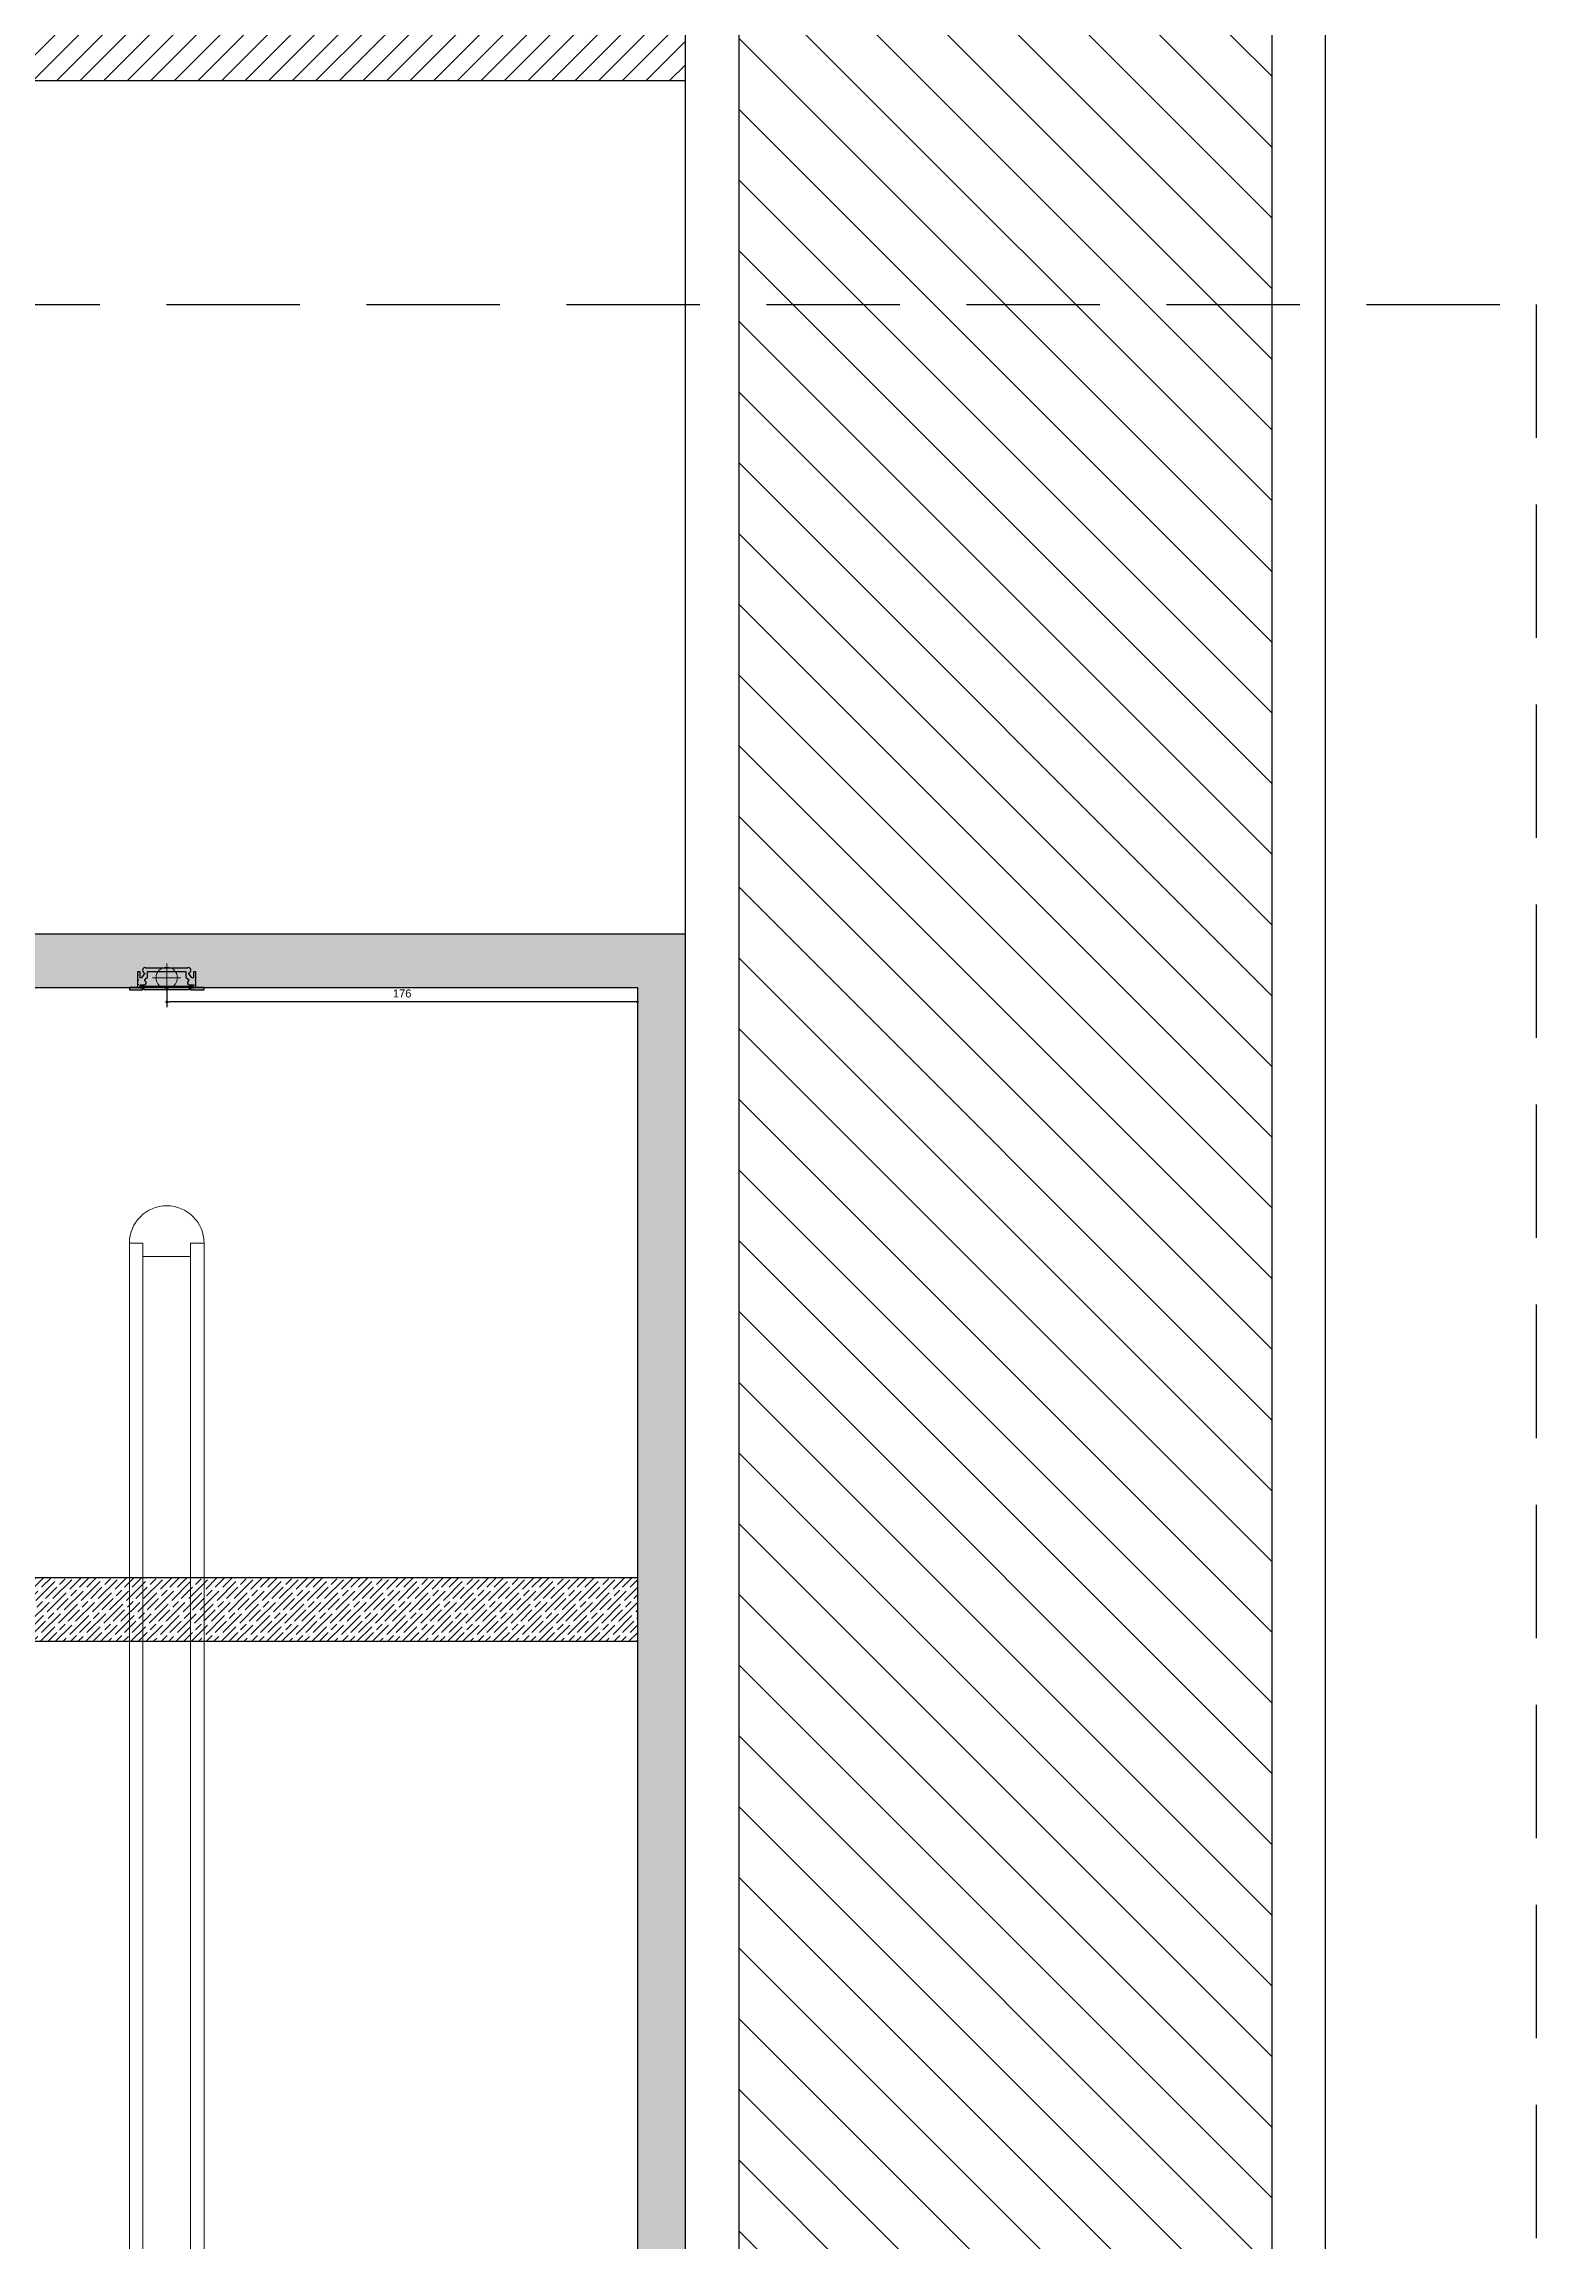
# Model space of a CAD drawing. Header units: inches. Extents: x 274057 to 444617, y 485849 to 635630.
# Drawn here: x 373486 to 374045, y 518690 to 519513 of the extents above; entities that cross this region are included whole.
import ezdxf

# ---------------------------------------------------------------- set-up
doc = ezdxf.new("R2010")
doc.units = ezdxf.units.IN
doc.header["$MEASUREMENT"] = 0
doc.linetypes.add('HIDDEN', pattern=[0.375, 0.25, -0.125])
for name, color, linetype in [('Calliper_wall hatch_CHB', 8, 'Continuous'), ('CQ Grg Gypsum', 41, 'Continuous'), ('CQ Plaster', 1, 'Continuous'), ('CQ section wall', 3, 'Continuous'), ('CQ spot detail elevation', 1, 'Continuous'), ('CQ SPOT DETAILS', 40, 'Continuous'), ('CQ wall section', 5, 'Continuous'), ('CQ Wood Section', 60, 'Continuous'), ('LIGHT', 4, 'Continuous')]:
    doc.layers.add(name, color=color, linetype=linetype)
doc.layers.add('CQ Gypsum Hatch', color=8, linetype='Continuous', lineweight=20)
doc.layers.add('CQ wooh hatch', color=8, linetype='HIDDEN', lineweight=18)
doc.styles.get("Standard").update_dxf_attribs({"font": 'arial.ttf'})
doc.dimstyles.new('CQ 2', dxfattribs={"dimscale": 0.02, "dimtxt": 150, "dimasz": 50, "dimexe": 100, "dimexo": 0, "dimgap": 80, "dimtad": 1, "dimdec": 0, "dimzin": 0, "dimdsep": 46, "dimtxsty": 'Standard', "dimblk": 'DOT', "dimcen": 100, "dimclrd": 1, "dimclre": 1, "dimclrt": 3, "dimadec": 0, "dimazin": 0, "dimtfac": 1, "dimtdec": 0, "dimtofl": 0, "dimtmove": 0, "dimatfit": 3, "dimfxl": 1, "dimtolj": 1, "dimtzin": 0, "dimlwd": -1, "dimarcsym": 0})
pattern_1 = [(135, (283.2268585989368, -8.265487849712372e-09), (4.242640687119286, 4.242640687119285), [10, -2]), (135, (286.0552857236835, -8.265488293801582e-09), (4.242640687119286, 4.242640687119285), [6, -1.5, 3, -1.5]), (135, (289.590819629615, -0.7071067894520366), (4.242640687119286, 4.242640687119285), [10, -2])]

# ---------------------------------------------------------------- blocks, each defined once
blk = doc.blocks.new('ff15 section c and d')
at = {"layer": 'Calliper_wall hatch_CHB'}
h = blk.add_hatch(dxfattribs=at)
h.set_pattern_fill('ANSI31,_O', color=8, scale=150)
h.set_pattern_definition([(45, (0, 0), (-13.25825214724776, 13.25825214724777), [])])
h.paths.add_polyline_path([(351925.355978742, 516299.2839683143), (351725.3559787967, 516299.2839683144), (351725.3559787967, 519999.2839683145), (351925.355978742, 519999.2839683145)])
h.paths.add_polyline_path([(358625.3565423972, 516299.283968315), (358425.3556870422, 516299.283968315), (358425.3556870422, 519999.2839683152), (358625.3565423972, 519999.2839683152)])
at = {"layer": 'CQ Plaster', "color": 1, "ltscale": 0.03}
for p, q in [((351705.3559787249, 516399.2839683135, 1.857095091338282e-07), (351705.3559787257, 519999.2839683145, -1.159742628575337e-07)), ((351945.355978813, 516399.2839683135, 1.857095091338282e-07), (351945.3559788128, 519999.2839683143, -1.159742628575337e-07))]:
    blk.add_line(p, q, dxfattribs=at)
at = {"layer": 'CQ section wall', "elevation": -1.201643152462454e-07}
blk.add_lwpolyline([(351925.355978742, 516299.2839683143), (351725.3559787967, 516299.2839683144), (351725.3559787967, 519999.2839683145), (351925.355978742, 519999.2839683145)], close=True, dxfattribs=at)
blk = doc.blocks.new('ff15 section ceiling c and f')
at = {"layer": 'CQ Gypsum Hatch'}
h = blk.add_hatch(dxfattribs=at)
h.set_pattern_fill('ANSI31', color=256, scale=50, angle=90, style=0)
h.set_pattern_definition([(135, (0, 0), (-4.419417382415922, -4.419417382415921), [])])
edge = h.paths.add_edge_path()
edge.add_line((393999.6838744154, 531700.9131768206), (393337.7222508297, 531700.9132141671))
edge.add_line((393337.7222508297, 531700.9132141671), (393337.7222480112, 531720.913214167))
edge.add_line((393337.7222480112, 531720.913214167), (393986.1645909117, 531720.9131768205))
edge.add_line((393986.1645909117, 531720.9131768205), (394111.8037316749, 531875.7791729311))
edge.add_line((394111.8037316749, 531875.7791729311), (394137.722249785, 531875.7791729311))
edge.add_line((394137.722249785, 531875.7791729311), (394137.722249785, 531867.0799875857))
edge.add_line((394137.722249785, 531867.0799875857), (394131.8226496583, 531867.0799875855))
edge.add_arc((394131.8226496581, 531864.3494917736), 2.730495811905712, 89.99999999633577, 180.2479022260999)
edge.add_line((394129.0921794042, 531864.3376777468), (394129.0921794042, 531821.8072936138))
edge.add_line((394129.0921794042, 531821.8072936138), (394090.3470109589, 531821.8072936139))
edge.add_arc((394048.4109384157, 531820.0844115071), 41.97144866576382, -55.60818695328862, 2.352590150079095, ccw=False)
edge.add_line((394072.1184733269, 531785.4498147643), (394072.118473327, 531776.8095805743))
edge.add_line((394072.118473327, 531776.8095805743), (394060.1055194452, 531776.8095805743))
edge.add_line((394060.1055194452, 531776.8095805743), (394060.1055194453, 531740.5795928838))
edge.add_line((394060.1055194453, 531740.5795928838), (394038.2115717785, 531740.5795928839))
edge.add_line((394038.2115717785, 531740.5795928839), (394038.2115717785, 531733.8983895143))
edge.add_arc((394036.9839854745, 531715.19466643), 18.74396503805307, 86.24487708786091, 157.932666696458)
edge.add_arc((394000.2448366768, 531727.6860327331), 20.12030587967556, 268.4023634817237, 344.2858873606012, ccw=False)
edge.add_line((393999.6838744154, 531707.5735483009), (393999.6838744154, 531700.9131768206))
edge.add_line((393999.6838744154, 531700.9131768206), (393990.8790836777, 531700.9131768204))
at = {"layer": 'CQ Grg Gypsum', "elevation": -0.001452036967413066}
blk.add_lwpolyline([(393999.6838744154, 531700.9131768206), (393337.7222508297, 531700.9132141671), (393337.7222480112, 531720.913214167), (393986.1645909117, 531720.9131768205), (394111.8037316749, 531875.7791729311), (394137.722249785, 531875.7791729311), (394137.722249785, 531867.0799875857), (394131.8226496583, 531867.0799875855, 0.4154813949706535), (394129.0921794042, 531864.3376777468), (394129.0921794042, 531821.8072936138), (394090.3470109589, 531821.8072936139, -0.2584350037517542), (394072.1184733269, 531785.4498147643), (394072.118473327, 531776.8095805743), (394060.1055194452, 531776.8095805743), (394060.1055194453, 531740.5795928838), (394038.2115717785, 531740.5795928839), (394038.2115717785, 531733.8983895143, 0.3234142676471498), (394019.6131474337, 531722.2366981758, -0.3437592340717269), (393999.6838744154, 531707.5735483009), (393999.6838744154, 531700.9131768206), (393990.8790836777, 531700.9131768204)], format="xyb", dxfattribs=at)
blk = doc.blocks.new('atenalux street R1')
at = {"layer": 'LIGHT'}
h = blk.add_hatch(color=256, dxfattribs=at)
h.dxf.hatch_style = 1
edge = h.paths.add_edge_path()
edge.add_line((29467.83443352746, -4511.555309089547), (29453.40413005718, -4511.555309089547))
edge.add_line((29453.40413005718, -4511.555309089547), (29453.40413005718, -4513.662257986609))
edge.add_line((29453.40413005718, -4513.662257986609), (29452.45883643753, -4514.567186548901))
edge.add_arc((29452.78299993223, -4514.866742556777), 0.4413793981953843, 137.2593077479785, 237.5670454932798)
edge.add_arc((29452.14570792602, -4515.869678548361), 0.7469057966938787, -90, 57.56704549272081, ccw=False)
edge.add_line((29452.14570792602, -4516.616584345054), (29450.62951455152, -4516.616584345054))
edge.add_line((29450.62951455152, -4516.616584345054), (29450.62951455152, -4517.789049496232))
edge.add_line((29450.62951455152, -4517.789049496232), (29451.69025579531, -4517.789049496232))
edge.add_line((29451.69025579531, -4517.789049496232), (29451.69025579531, -4518.404540865961))
edge.add_line((29451.69025579531, -4518.404540865961), (29446.61928179232, -4518.404540865961))
edge.add_line((29446.61928179232, -4518.404540865961), (29446.61928179232, -4517.515997486117))
edge.add_line((29446.61928179232, -4517.515997486117), (29449.65554106768, -4517.515997486117))
edge.add_line((29449.65554106768, -4517.515997486117), (29449.65554106768, -4516.583313728903))
edge.add_line((29449.65554106768, -4516.583313728903), (29449.85554106769, -4516.583313728903))
edge.add_line((29449.85554106769, -4516.583313728903), (29449.85554106769, -4516.283313728904))
edge.add_line((29449.85554106769, -4516.283313728904), (29449.65554106768, -4516.283313728904))
edge.add_line((29449.65554106768, -4516.283313728904), (29449.65554106768, -4514.906767428086))
edge.add_line((29449.65554106768, -4514.906767428086), (29449.85554106769, -4514.906767428086))
edge.add_line((29449.85554106769, -4514.906767428086), (29449.85554106769, -4514.606767428086))
edge.add_line((29449.85554106769, -4514.606767428086), (29449.65554106768, -4514.606767428086))
edge.add_line((29449.65554106768, -4514.606767428086), (29449.65554106768, -4513.068063877311))
edge.add_line((29449.65554106768, -4513.068063877311), (29449.85554106769, -4513.068063877311))
edge.add_line((29449.85554106769, -4513.068063877311), (29449.85554106769, -4512.768063877312))
edge.add_line((29449.85554106769, -4512.768063877312), (29449.65554106768, -4512.768063877312))
edge.add_line((29449.65554106768, -4512.768063877312), (29449.65554106768, -4511.662698722203))
edge.add_line((29449.65554106768, -4511.662698722203), (29450.64528599445, -4511.662698722203))
edge.add_line((29450.64528599445, -4511.662698722203), (29450.64528599445, -4513.899163369308))
edge.add_arc((29450.90548170409, -4513.713097602993), 0.3198785343063469, 215.5685321116466, 324.4314678887325)
edge.add_line((29451.16567741373, -4513.899163369308), (29452.4136404138, -4512.154002908886))
edge.add_arc((29452.60931374454, -4511.116647501909), 1.055648754439101, 100.6820267683716, 259.3179732316192, ccw=False)
edge.add_arc((29452.4397569253, -4510.485504116509), 0.4070507077110688, 22.98289507618182, 93.6786434880562, ccw=False)
edge.add_line((29452.81449654222, -4510.32656860078), (29468.42406704242, -4510.32656860078))
edge.add_arc((29468.79880665933, -4510.485504116502), 0.4070507077033902, 86.32135651290008, 157.0171049245612, ccw=False)
edge.add_arc((29468.62924984009, -4511.116647501909), 1.055648754439994, -79.31797323161919, 79.3179732316284, ccw=False)
edge.add_line((29468.82492317083, -4512.154002908886), (29470.0728861709, -4513.899163369308))
edge.add_arc((29470.33308188054, -4513.713097602993), 0.3198785343063469, 215.5685321116466, 324.4314678887325)
edge.add_line((29470.59327759019, -4513.899163369308), (29470.59327759019, -4511.662698722203))
edge.add_line((29470.59327759019, -4511.662698722203), (29471.58302251695, -4511.662698722203))
edge.add_line((29471.58302251695, -4511.662698722203), (29471.58302251695, -4512.768063877312))
edge.add_line((29471.58302251695, -4512.768063877312), (29471.38302251695, -4512.768063877312))
edge.add_line((29471.38302251695, -4512.768063877312), (29471.38302251695, -4513.068063877311))
edge.add_line((29471.38302251695, -4513.068063877311), (29471.58302251695, -4513.068063877311))
edge.add_line((29471.58302251695, -4513.068063877311), (29471.58302251695, -4514.606767428086))
edge.add_line((29471.58302251695, -4514.606767428086), (29471.38302251695, -4514.606767428086))
edge.add_line((29471.38302251695, -4514.606767428086), (29471.38302251695, -4514.906767428086))
edge.add_line((29471.38302251695, -4514.906767428086), (29471.58302251695, -4514.906767428086))
edge.add_line((29471.58302251695, -4514.906767428086), (29471.58302251695, -4516.283313728904))
edge.add_line((29471.58302251695, -4516.283313728904), (29471.38302251695, -4516.283313728904))
edge.add_line((29471.38302251695, -4516.283313728904), (29471.38302251695, -4516.583313728903))
edge.add_line((29471.38302251695, -4516.583313728903), (29471.58302251695, -4516.583313728903))
edge.add_line((29471.58302251695, -4516.583313728903), (29471.58302251695, -4517.515997486117))
edge.add_line((29471.58302251695, -4517.515997486117), (29474.61928179232, -4517.515997486117))
edge.add_line((29474.61928179232, -4517.515997486117), (29474.61928179232, -4518.404540865961))
edge.add_line((29474.61928179232, -4518.404540865961), (29469.54830778933, -4518.404540865961))
edge.add_line((29469.54830778933, -4518.404540865961), (29469.54830778933, -4517.789049496232))
edge.add_line((29469.54830778933, -4517.789049496232), (29470.60904903311, -4517.789049496232))
edge.add_line((29470.60904903311, -4517.789049496232), (29470.60904903311, -4516.616584345054))
edge.add_line((29470.60904903311, -4516.616584345054), (29469.09285565862, -4516.616584345054))
edge.add_arc((29469.09285565862, -4515.869678548361), 0.7469057966927721, 122.43295450704369, 270.0000000002791, ccw=False)
edge.add_arc((29468.45556365241, -4514.866742556773), 0.4413793981967856, 302.432954506005, 402.7406922509469)
edge.add_line((29468.77972714712, -4514.567186548901), (29467.83443352746, -4513.662257986609))
edge.add_line((29467.83443352746, -4513.662257986609), (29467.83443352746, -4511.555309089547))
at = {"layer": 'LIGHT', "lineweight": 0}
for p, q in [((29460.61928179231, -4508.584256056457), (29460.61928179231, -4519.282188711583)), ((29465.99725275743, -4513.96222702157), (29455.29932010231, -4513.96222702157))]:
    blk.add_line(p, q, dxfattribs=at)
at = {"layer": 'LIGHT'}
blk.add_lwpolyline([(29467.83443352746, -4511.555309089547), (29453.40413005718, -4511.555309089547), (29453.40413005718, -4513.662257986609), (29452.45883643753, -4514.567186548901, 0.4679434159390717), (29452.54628271705, -4515.239275418669, -0.7505964113906362), (29452.14570792602, -4516.616584345054), (29450.62951455152, -4516.616584345054), (29450.62951455152, -4517.789049496232), (29451.69025579531, -4517.789049496232), (29451.69025579531, -4518.404540865961), (29446.61928179232, -4518.404540865961), (29446.61928179232, -4517.515997486117), (29449.65554106768, -4517.515997486117), (29449.65554106768, -4516.583313728903), (29449.85554106769, -4516.583313728903), (29449.85554106769, -4516.283313728904), (29449.65554106768, -4516.283313728904), (29449.65554106768, -4514.906767428086), (29449.85554106769, -4514.906767428086), (29449.85554106769, -4514.606767428086), (29449.65554106768, -4514.606767428086), (29449.65554106768, -4513.068063877311), (29449.85554106769, -4513.068063877311), (29449.85554106769, -4512.768063877312), (29449.65554106768, -4512.768063877312), (29449.65554106768, -4511.662698722203), (29450.64528599445, -4511.662698722203), (29450.64528599445, -4513.899163369308, 0.514277380579591), (29451.16567741373, -4513.899163369308), (29452.4136404138, -4512.154002908886, -0.8290075107462632), (29452.4136404138, -4510.079292094931, -0.3186395684988785), (29452.81449654222, -4510.32656860078), (29468.42406704242, -4510.32656860078), (29468.42406704242, -4510.32656860078, -0.3186395684988785), (29468.82492317083, -4510.079292094931, -0.8290075107462632), (29468.82492317083, -4512.154002908886), (29470.0728861709, -4513.899163369308, 0.514277380579591), (29470.59327759019, -4513.899163369308), (29470.59327759019, -4511.662698722203), (29471.58302251695, -4511.662698722203), (29471.58302251695, -4512.768063877312), (29471.38302251695, -4512.768063877312), (29471.38302251695, -4513.068063877311), (29471.58302251695, -4513.068063877311), (29471.58302251695, -4514.606767428086), (29471.38302251695, -4514.606767428086), (29471.38302251695, -4514.906767428086), (29471.58302251695, -4514.906767428086), (29471.58302251695, -4516.283313728904), (29471.38302251695, -4516.283313728904), (29471.38302251695, -4516.583313728903), (29471.58302251695, -4516.583313728903), (29471.58302251695, -4517.515997486117), (29474.61928179232, -4517.515997486117), (29474.61928179232, -4518.404540865961), (29469.54830778933, -4518.404540865961), (29469.54830778933, -4517.789049496232), (29470.60904903311, -4517.789049496232), (29470.60904903311, -4516.616584345054), (29469.09285565862, -4516.616584345054, -0.7505964113906362), (29468.69228086759, -4515.239275418669, 0.4679434159390717), (29468.77972714712, -4514.567186548901), (29467.83443352746, -4513.662257986609), (29467.83443352746, -4511.555309089547)], format="xyb", close=True, dxfattribs=at)
blk.add_lwpolyline([(29451.12951455152, -4517.116584345052), (29451.12951455152, -4517.789049496232), (29452.1902557953, -4517.789049496232), (29452.1902557953, -4518.404540865961), (29469.04830778933, -4518.404540865961), (29469.04830778933, -4517.789049496232), (29470.10904903311, -4517.789049496232), (29470.10904903311, -4517.116584345052)], close=True, dxfattribs=at)
at = {"layer": 'LIGHT', "lineweight": 0}
blk.add_circle((29460.61928179231, -4513.933222384021), 4, dxfattribs=at)
blk = doc.blocks.new('tv cabinet section')
at = {"layer": 'CQ wooh hatch', "ltscale": 1000}
h = blk.add_hatch(dxfattribs=at)
h.set_pattern_fill('GOST_WOOD', color=256, angle=44.99999999999999, style=0)
h.set_pattern_definition(pattern_1)
h.paths.add_polyline_path([(362717.2161616108, 519159.3034985713), (362717.1469094784, 517274.194905083), (362699.2125221749, 517274.194905083), (362699.2161616107, 519179.3034985713), (363149.2160061703, 519179.3034985713), (363149.2160061703, 519169.3034985714), (363149.2160061703, 519159.3034985713), (363139.2161616108, 519159.3034985713)])
h = blk.add_hatch(dxfattribs=at)
h.set_pattern_fill('GOST_WOOD', color=256, angle=44.99999999999999, style=0)
h.set_pattern_definition(pattern_1)
edge = h.paths.add_edge_path()
edge.add_line((363050.4195604764, 518937.9940135096), (363050.4195604764, 518937.9884055339))
edge.add_line((363050.4195604764, 518937.9884055339), (362717.2161616108, 518938.0012020928))
edge.add_line((362717.2161616108, 518938.0012020928), (362717.2161616108, 518914.0005254968))
edge.add_line((362717.2161616108, 518914.0005254968), (363050.4195604764, 518913.9870269768))
edge.add_line((363050.4195604764, 518913.9870269768), (363050.4196202413, 518913.993745467))
edge.add_arc((363050.3987277774, 518925.9947706896), 12.00104340831733, 270.0997455446089, 449.2453111717205)
at = {"layer": 'CQ Wood Section', "ltscale": 1000, "elevation": 0.09198003819874909}
blk.add_lwpolyline([(362717.2161616108, 519159.3034985713), (362717.1469094784, 517274.194905083), (362699.2125221749, 517274.194905083), (362699.2161616107, 519179.3034985713), (363149.2160061703, 519179.3034985713), (363149.2160061703, 519169.3034985714), (363149.2160061703, 519159.3034985713), (363139.2161616108, 519159.3034985713), (362717.2161616108, 519159.3034985713)], dxfattribs=at)
at = {"layer": 'CQ Wood Section', "ltscale": 1000, "elevation": 0.0870418288365972}
blk.add_lwpolyline([(363050.4195604764, 518937.9940135096), (363050.4195604764, 518937.9880545533), (362717.2161616108, 518938.0015530735), (362717.2161616108, 518914.0005254967), (363050.4195604764, 518913.9870269766), (363050.4196202413, 518913.993745467, 0.9925713144849252), (363050.5567986086, 518937.9947730437)], format="xyb", dxfattribs=at)
at = {"layer": 'LIGHT', "lineweight": 0}
for p, q in [((362879.7161425072, 519063.4192627398, 0.09197994534399452), (362879.7126127657, 517369.8707941537, -0.05961635562786627)), ((362907.7161425072, 519063.4192627398, 0.09197994534399452), (362907.7126127657, 517369.8707941537, -0.05961635562786627))]:
    blk.add_line(p, q, dxfattribs=at)
at = {"layer": 'LIGHT', "lineweight": 0, "elevation": 0.09197994534399452}
blk.add_lwpolyline([(362907.7161425072, 519063.4192627398), (362902.6451685042, 519063.4192627398), (362902.6451685042, 519058.4192627398), (362884.7871165102, 519058.4192627398), (362884.7871165102, 519063.4192627398), (362879.7161425072, 519063.4192627398, -1), (362907.7161425072, 519063.4192627398, -0.9284523847026748), (362907.7161425072, 519063.4192627398, -0.0906194143049797)], format="xyb", dxfattribs=at)
at = {"layer": 'LIGHT', "lineweight": 0, "elevation": 0.09198059975627722}
blk.add_lwpolyline([(362884.7871165102, 519058.4192627398), (362902.6451685042, 519058.4192627398), (362902.6416387627, 517374.8707941537), (362884.7835867687, 517374.8707941537)], close=True, dxfattribs=at)
at = {"layer": 'CQ Wood Section', "ltscale": 1000}
blk.add_blockref('atenalux street R1', (333433.0968607148, 523676.8194960575, 0.09197994534399455), dxfattribs=at)
blk = doc.blocks.new('_Dot')
at = {"color": 0, "linetype": 'ByBlock', "lineweight": -2}
blk.add_line((-0.5, 0), (-1, 0), dxfattribs=at)
at = {"color": 0, "linetype": 'ByBlock', "const_width": 0.5}
blk.add_lwpolyline([(-0.25, 0, 1), (0.25, 0, 1)], format="xyb", close=True, dxfattribs=at)
blk = doc.blocks.new('*D1377')
at = {"layer": 'CQ SPOT DETAILS', "color": 1, "lineweight": -2, "transparency": 16777216}
for p, q in [((373531.8326803673, 519159.3034985768), (373531.8326803673, 519151.8611466969)), ((373708.3326612636, 519159.3034985768), (373708.3326612636, 519151.8611466969))]:
    blk.add_line(p, q, dxfattribs=at)
at = {"layer": 'CQ SPOT DETAILS', "color": 1, "transparency": 16777216}
blk.add_line((373707.3326612636, 519153.8611466969), (373532.8326803673, 519153.8611466969), dxfattribs=at)
at = {"layer": 'Defpoints', "color": 0, "transparency": 16777216}
for p in [(373531.8326803673, 519159.3034985768, 9.28547545936409e-08), (373531.8326803673, 519153.8611466969), (373708.3326612636, 519159.3034985768, 1.857095091317706e-07)]:
    blk.add_point(p, dxfattribs=at)
at = {"layer": 'CQ SPOT DETAILS', "color": 1, "transparency": 16777216, "rotation": 180}
blk.add_blockref('_Dot', (373531.8326803673, 519153.8611466969), dxfattribs=at)
at = {"layer": 'CQ SPOT DETAILS', "color": 1, "transparency": 16777216}
blk.add_blockref('_Dot', (373708.3326612636, 519153.8611466969), dxfattribs=at)
at = {"layer": 'CQ SPOT DETAILS', "color": 3, "transparency": 16777216, "insert": (373620.0826708154, 519156.9928656601), "char_height": 3, "attachment_point": 5}
blk.add_mtext('\\A1;176', dxfattribs=at)

msp = doc.modelspace()

# ---------------------------------------------------------------- linework, layer by layer
at = {"layer": 'CQ spot detail elevation', "color": 3, "linetype": 'HIDDEN', "ltscale": 200, "elevation": -0.09197950584323214}
msp.add_lwpolyline([(373006.7081410596, 519415.3353143083), (374045.2349494217, 519415.3353143083), (374045.2349494217, 516336.0615423294), (373006.7081410596, 516336.0615423294)], close=True, dxfattribs=at)

# ---------------------------------------------------------------- block references
at = {"layer": 'CQ Grg Gypsum', "xscale": -1}
msp.add_blockref('ff15 section ceiling c and f', (767064.0550189695, -12201.62924307329, 0.001451961217652908), dxfattribs=at)
at = {"layer": 'CQ wall section', "xscale": -1}
msp.add_blockref('ff15 section c and d', (725671.6887497711, 0), dxfattribs=at)
at = {"layer": 'CQ Wood Section', "xscale": -1}
msp.add_blockref('tv cabinet section', (736425.5488228744, 5.471520125865936e-09, -0.09197985248923995), dxfattribs=at)

# ---------------------------------------------------------------- dimensions: what is measured, and where the dimension line sits
at = {"layer": 'CQ SPOT DETAILS'}
dim = msp.add_linear_dim(base=(373531.8326803673, 519153.8611466969), p1=(373708.3326612636, 519159.3034985768, 1.857095091317706e-07), p2=(373531.8326803673, 519159.3034985768, 9.28547545936409e-08), dimstyle='CQ 2', dxfattribs=at)
dim.commit()
dim.dimension.update_dxf_attribs({"geometry": '*D1377', "text_midpoint": (373620.0826708154, 519156.9928656601)})

doc.saveas('drawing.dxf')
